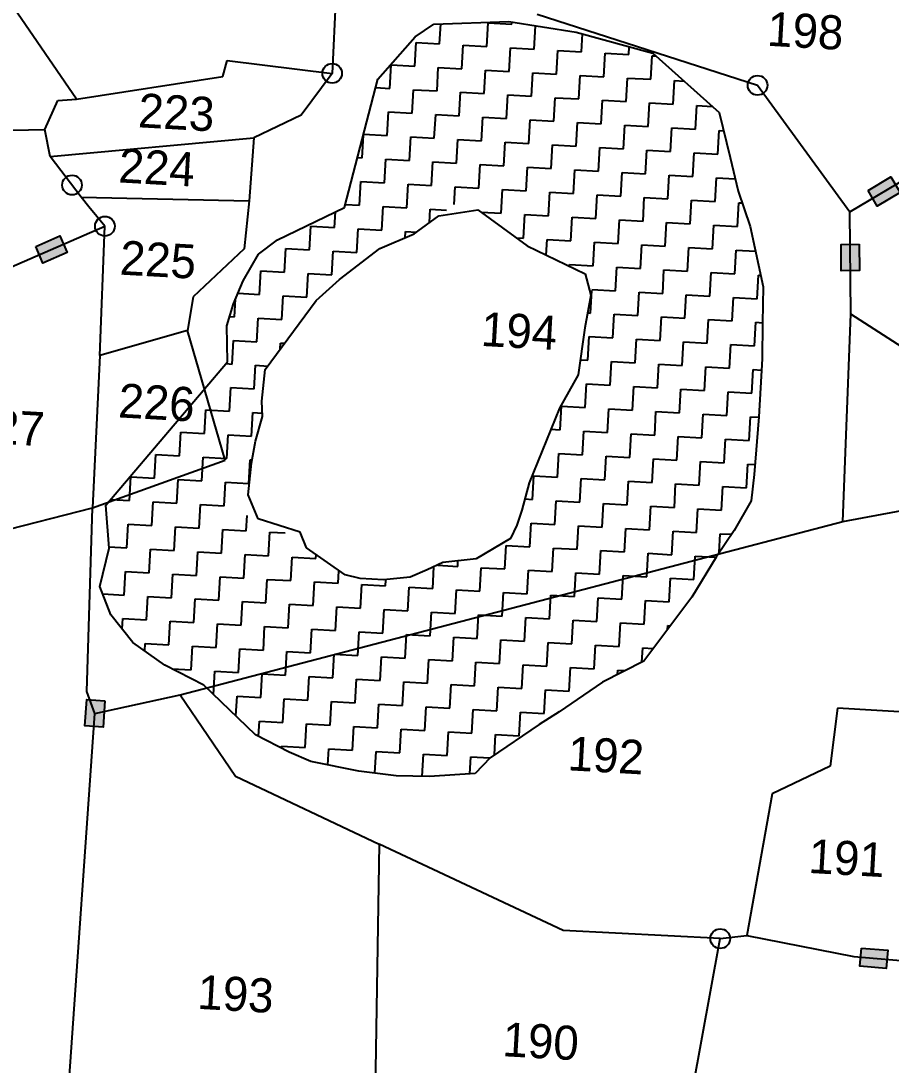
# Model space of a CAD drawing. Header units: metres. Extents: x 284689 to 287152, y 2012663 to 2015676.
# Drawn here: x 285897 to 286131.8, y 2013857.9 to 2014139.6 of the extents above; entities that cross this region are included whole.
import ezdxf
from ezdxf.enums import TextEntityAlignment as Align

# ---------------------------------------------------------------- set-up
doc = ezdxf.new("R2010")
doc.units = ezdxf.units.M
doc.header["$MEASUREMENT"] = 0
for name, color, linetype in [('POLY_HATCH', 12, 'Continuous'), ('POLY_PARCEL', 6, 'Continuous'), ('TEXT_PARCEL', 7, 'Continuous')]:
    doc.layers.add(name, color=color, linetype=linetype)
doc.styles.add('TEXT_MAP', font='')
doc.styles.get('TEXT_MAP').set_extended_font_data('Kruti Dev 050')

msp = doc.modelspace()

# ---------------------------------------------------------------- hatches: boundary and pattern name
for points in [[(286134.19, 2014093.26), (286131.68, 2014097.49), (286125.56, 2014093.86), (286128.07, 2014089.63)], [(285909.49, 2014077.07), (285907.53, 2014081.58), (285901.01, 2014078.75), (285902.97, 2014074.24)], [(286118.34, 2014072.19), (286123.25, 2014072.22), (286123.2, 2014079.33), (286118.29, 2014079.29)], [(285914.29, 2013949.42), (285919.19, 2013949.08), (285919.69, 2013956.17), (285914.78, 2013956.51)], [(286130.45, 2013883.98), (286130.88, 2013888.88), (286123.79, 2013889.49), (286123.37, 2013884.59)]]:
    msp.add_hatch(color=256).paths.add_polyline_path(points)

# ---------------------------------------------------------------- linework, layer by layer
for points in [[(286125.56, 2014093.86), (286131.68, 2014097.49), (286134.19, 2014093.26), (286128.07, 2014089.63)], [(285901.01, 2014078.75), (285907.53, 2014081.58), (285909.49, 2014077.07), (285902.97, 2014074.24)], [(286123.2, 2014079.33), (286123.25, 2014072.22), (286118.34, 2014072.19), (286118.29, 2014079.29)], [(285919.69, 2013956.17), (285919.19, 2013949.08), (285914.29, 2013949.42), (285914.78, 2013956.51)], [(286123.79, 2013889.49), (286130.88, 2013888.88), (286130.45, 2013883.98), (286123.37, 2013884.59)]]:
    msp.add_lwpolyline(points, close=True)
for centre in [(285981, 2014125.42), (286095.76, 2014122.19), (285910.82, 2014095.29), (285919.69, 2014084.18), (286085.7, 2013892.02)]:
    msp.add_circle(centre, 2.65)
at = {"layer": 'POLY_HATCH'}
for p, q in [((286003.35, 2014135.23), (286008.41, 2014138.69)), ((286008.41, 2014138.69), (286028.64, 2014139.42)), ((286028.64, 2014139.42), (286046.81, 2014136.53)), ((285993.36, 2014123.84), (286003.35, 2014135.23)), ((286046.81, 2014136.53), (286067.55, 2014130.83)), ((286067.55, 2014130.83), (286085.36, 2014114.88)), ((285984.31, 2014089.21), (285993.36, 2014123.84)), ((286085.36, 2014114.88), (286088.41, 2014102.75)), ((286088.41, 2014102.75), (286090.52, 2014093.66)), ((286090.52, 2014093.66), (286093.73, 2014084.14)), ((285966.24, 2014080.51), (285984.31, 2014089.21)), ((286003.1, 2014082.13), (286009.73, 2014086.99)), ((286009.73, 2014086.99), (286020.3, 2014088.64)), ((286020.3, 2014088.64), (286033.59, 2014078.92)), ((286093.73, 2014084.14), (286097.3, 2014067.86)), ((285961.16, 2014076.68), (285966.24, 2014080.51)), ((285993.9, 2014078.16), (286003.1, 2014082.13)), ((285982.96, 2014069.81), (285993.9, 2014078.16)), ((286033.59, 2014078.92), (286049.25, 2014071.31)), ((285957.01, 2014069.44), (285961.16, 2014076.68)), ((285954.42, 2014063.23), (285957.01, 2014069.44)), ((285976.66, 2014064.18), (285982.96, 2014069.81)), ((286049.25, 2014071.31), (286050.8, 2014065.62)), ((286097.3, 2014067.86), (286097.13, 2014058.16)), ((285962.9, 2014045.52), (285976.66, 2014064.18)), ((286050.8, 2014065.62), (286049.17, 2014056.74)), ((285952.59, 2014057.35), (285954.42, 2014063.23)), ((286097.13, 2014058.16), (286096.96, 2014048.45)), ((285952.8, 2014047.63), (285952.59, 2014057.35)), ((286049.17, 2014056.74), (286047.34, 2014044.13)), ((285919.95, 2014008.95), (285952.8, 2014047.63)), ((286096.96, 2014048.45), (286096.08, 2014032.8)), ((285962.04, 2014036.97), (285962.9, 2014045.52)), ((286047.34, 2014044.13), (286042.35, 2014035.07)), ((285962.18, 2014032.85), (285962.04, 2014036.97)), ((285960.31, 2014026.23), (285962.18, 2014032.85)), ((286042.35, 2014035.07), (286034.11, 2014014.98)), ((286096.08, 2014032.8), (286094.82, 2014017.17)), ((285959.23, 2014020.31), (285960.31, 2014026.23)), ((285958.38, 2014011.76), (285959.23, 2014020.31)), ((286094.82, 2014017.17), (286094.05, 2014010.11)), ((286034.11, 2014014.98), (286032.2, 2014007.61)), ((285961.01, 2014005.26), (285958.38, 2014011.76)), ((286094.05, 2014010.11), (286089.49, 2014002.15)), ((285920.8, 2013997.32), (285919.95, 2014008.95)), ((286032.2, 2014007.61), (286030.85, 2014003.57)), ((285972.4, 2014001.63), (285961.01, 2014005.26)), ((285974.03, 2013997.42), (285972.4, 2014001.63)), ((286030.85, 2014003.57), (286029.15, 2013999.93)), ((286089.49, 2014002.15), (286084.6, 2013994.95)), ((286029.15, 2013999.93), (286019.87, 2013994.47)), ((285918.35, 2013986.99), (285920.8, 2013997.32)), ((285984.47, 2013990.11), (285974.03, 2013997.42)), ((286010.84, 2013993.49), (286006.61, 2013991.48)), ((286019.87, 2013994.47), (286010.84, 2013993.49)), ((286084.6, 2013994.95), (286078, 2013984.1)), ((286006.61, 2013991.48), (286002.01, 2013989.5)), ((285988.52, 2013989.13), (285984.47, 2013990.11)), ((285994.86, 2013988.78), (285988.52, 2013989.13)), ((286002.01, 2013989.5), (285994.86, 2013988.78)), ((285921.28, 2013979.35), (285918.35, 2013986.99)), ((286078, 2013984.1), (286065.07, 2013966.89)), ((285927.22, 2013971.91), (285921.28, 2013979.35)), ((285935.86, 2013965.82), (285927.22, 2013971.91)), ((285946.4, 2013960.37), (285935.86, 2013965.82)), ((286065.07, 2013966.89), (286053.9, 2013961.16)), ((285960.35, 2013946.99), (285946.4, 2013960.37)), ((286053.9, 2013961.16), (286048.84, 2013957.71)), ((286048.84, 2013957.71), (286042.23, 2013953.22)), ((286042.23, 2013953.22), (286036.8, 2013949.79)), ((286036.8, 2013949.79), (286023.58, 2013940.82)), ((285969.44, 2013942.36), (285960.35, 2013946.99)), ((285975.28, 2013939.79), (285969.44, 2013942.36)), ((285988.22, 2013937.2), (285975.28, 2013939.79)), ((286023.58, 2013940.82), (286019.6, 2013936.55)), ((285998.25, 2013935.89), (285988.22, 2013937.2)), ((286007.22, 2013935.76), (285998.25, 2013935.89)), ((286019.6, 2013936.55), (286007.22, 2013935.76))]:
    msp.add_line(p, q, dxfattribs=at)
at = {"layer": 'POLY_HATCH', "linetype": 'Continuous'}
for p, q in [((286009.99, 2014133.41), (286010.29, 2014138.76)), ((286022.74, 2014132.69), (286023.1, 2014139.06)), ((286023.1, 2014139.06), (286029.47, 2014138.71)), ((286029.47, 2014138.71), (286029.51, 2014139.28)), ((286035.49, 2014131.97), (286035.85, 2014138.27)), ((286048.24, 2014131.26), (286048.51, 2014136.06)), ((286003.26, 2014127.39), (286003.62, 2014133.76)), ((286003.62, 2014133.76), (286009.99, 2014133.41)), ((286016.01, 2014126.67), (286016.37, 2014133.05)), ((286016.37, 2014133.05), (286022.74, 2014132.69)), ((286028.76, 2014125.96), (286029.12, 2014132.33)), ((286029.12, 2014132.33), (286035.49, 2014131.97)), ((286041.51, 2014125.24), (286041.87, 2014131.61)), ((286041.87, 2014131.61), (286048.24, 2014131.26)), ((286060.99, 2014130.54), (286061.11, 2014132.6)), ((286054.26, 2014124.52), (286054.62, 2014130.9)), ((286054.62, 2014130.9), (286060.99, 2014130.54)), ((286067.01, 2014123.81), (286067.36, 2014130.18)), ((286067.36, 2014130.18), (286068.34, 2014130.13)), ((285996.53, 2014121.37), (285996.88, 2014127.75)), ((285996.88, 2014127.75), (286003.26, 2014127.39)), ((286009.28, 2014120.66), (286009.63, 2014127.03)), ((286009.63, 2014127.03), (286016.01, 2014126.67)), ((286022.02, 2014119.94), (286022.38, 2014126.31)), ((286022.38, 2014126.31), (286028.76, 2014125.96)), ((286034.77, 2014119.22), (286035.13, 2014125.6)), ((286035.13, 2014125.6), (286041.51, 2014125.24)), ((286047.52, 2014118.51), (286047.88, 2014124.88)), ((286047.88, 2014124.88), (286054.26, 2014124.52)), ((286060.27, 2014117.79), (286060.63, 2014124.16)), ((286060.63, 2014124.16), (286067.01, 2014123.81)), ((286073.02, 2014117.07), (286073.38, 2014123.45)), ((286073.38, 2014123.45), (286075.96, 2014123.3)), ((285992.77, 2014121.58), (285996.53, 2014121.37)), ((286002.54, 2014114.64), (286002.9, 2014121.01)), ((286002.9, 2014121.01), (286009.28, 2014120.66)), ((286015.29, 2014113.92), (286015.65, 2014120.3)), ((286015.65, 2014120.3), (286022.02, 2014119.94)), ((286028.04, 2014113.21), (286028.4, 2014119.58)), ((286028.4, 2014119.58), (286034.77, 2014119.22)), ((286040.79, 2014112.49), (286041.15, 2014118.86)), ((286041.15, 2014118.86), (286047.52, 2014118.51)), ((286053.54, 2014111.77), (286053.9, 2014118.15)), ((286053.9, 2014118.15), (286060.27, 2014117.79)), ((286066.29, 2014111.06), (286066.65, 2014117.43)), ((286066.65, 2014117.43), (286073.02, 2014117.07)), ((285995.81, 2014108.62), (285996.17, 2014115)), ((285996.17, 2014115), (286002.54, 2014114.64)), ((286008.56, 2014107.91), (286008.92, 2014114.28)), ((286008.92, 2014114.28), (286015.29, 2014113.92)), ((286079.04, 2014110.34), (286079.4, 2014116.71)), ((286079.4, 2014116.71), (286083.57, 2014116.48)), ((286021.31, 2014107.19), (286021.67, 2014113.56)), ((286021.67, 2014113.56), (286028.04, 2014113.21)), ((286034.06, 2014106.47), (286034.42, 2014112.85)), ((286034.42, 2014112.85), (286040.79, 2014112.49)), ((286046.81, 2014105.76), (286047.17, 2014112.13)), ((286047.17, 2014112.13), (286053.54, 2014111.77)), ((286059.56, 2014105.04), (286059.92, 2014111.41)), ((286059.92, 2014111.41), (286066.29, 2014111.06)), ((285989.08, 2014102.61), (285989.42, 2014108.78)), ((285989.47, 2014108.98), (285995.81, 2014108.62)), ((286072.31, 2014104.32), (286072.66, 2014110.7)), ((286072.66, 2014110.7), (286079.04, 2014110.34)), ((286085.06, 2014103.61), (286085.41, 2014109.98)), ((286085.41, 2014109.98), (286086.61, 2014109.91)), ((286001.83, 2014101.89), (286002.18, 2014108.26)), ((286002.18, 2014108.26), (286008.56, 2014107.91)), ((286014.57, 2014101.17), (286014.93, 2014107.55)), ((286014.93, 2014107.55), (286021.31, 2014107.19)), ((286027.32, 2014100.46), (286027.68, 2014106.83)), ((286027.68, 2014106.83), (286034.06, 2014106.47)), ((286040.07, 2014099.74), (286040.43, 2014106.11)), ((286040.43, 2014106.11), (286046.81, 2014105.76)), ((286052.82, 2014099.02), (286053.18, 2014105.4)), ((286053.18, 2014105.4), (286059.56, 2014105.04)), ((286065.57, 2014098.31), (286065.93, 2014104.68)), ((286065.93, 2014104.68), (286072.31, 2014104.32)), ((286078.32, 2014097.59), (286078.68, 2014103.96)), ((286078.68, 2014103.96), (286085.06, 2014103.61)), ((285987.83, 2014102.68), (285989.08, 2014102.61)), ((285995.09, 2014095.87), (285995.45, 2014102.25)), ((285995.45, 2014102.25), (286001.83, 2014101.89)), ((286007.84, 2014095.16), (286008.2, 2014101.53)), ((286008.2, 2014101.53), (286014.57, 2014101.17)), ((286020.59, 2014094.44), (286020.95, 2014100.81)), ((286020.95, 2014100.81), (286027.32, 2014100.46)), ((286033.34, 2014093.72), (286033.7, 2014100.1)), ((286033.7, 2014100.1), (286040.07, 2014099.74)), ((286046.09, 2014093.01), (286046.45, 2014099.38)), ((286046.45, 2014099.38), (286052.82, 2014099.02)), ((286058.84, 2014092.29), (286059.2, 2014098.66)), ((286059.2, 2014098.66), (286065.57, 2014098.31)), ((286071.59, 2014091.57), (286071.95, 2014097.95)), ((286071.95, 2014097.95), (286078.32, 2014097.59)), ((286084.34, 2014090.86), (286084.7, 2014097.23)), ((286084.7, 2014097.23), (286089.76, 2014096.95)), ((285988.36, 2014089.86), (285988.72, 2014096.23)), ((285988.72, 2014096.23), (285995.09, 2014095.87)), ((286001.11, 2014089.14), (286001.47, 2014095.51)), ((286001.47, 2014095.51), (286007.84, 2014095.16)), ((286013.95, 2014090.08), (286014.22, 2014094.8)), ((286014.22, 2014094.8), (286020.59, 2014094.44)), ((286026.61, 2014087.71), (286026.97, 2014094.08)), ((286026.97, 2014094.08), (286033.34, 2014093.72)), ((286039.36, 2014086.99), (286039.72, 2014093.36)), ((286039.72, 2014093.36), (286046.09, 2014093.01)), ((286052.11, 2014086.27), (286052.47, 2014092.65)), ((286052.47, 2014092.65), (286058.84, 2014092.29)), ((286064.86, 2014085.56), (286065.21, 2014091.93)), ((286065.21, 2014091.93), (286071.59, 2014091.57)), ((285984.53, 2014090.07), (285988.36, 2014089.86)), ((285994.38, 2014083.12), (285994.73, 2014089.5)), ((285994.73, 2014089.5), (286001.11, 2014089.14)), ((286007.28, 2014085.19), (286007.48, 2014088.78)), ((286007.48, 2014088.78), (286011.85, 2014088.54)), ((286077.61, 2014084.84), (286077.96, 2014091.21)), ((286077.96, 2014091.21), (286084.34, 2014090.86)), ((286090.36, 2014084.12), (286090.71, 2014090.5)), ((286090.71, 2014090.5), (286091.6, 2014090.45)), ((285981.63, 2014083.84), (285981.86, 2014088.03)), ((286021.15, 2014088.01), (286026.61, 2014087.71)), ((286032.62, 2014080.97), (286032.98, 2014087.35)), ((286032.98, 2014087.35), (286039.36, 2014086.99)), ((286045.37, 2014080.26), (286045.73, 2014086.63)), ((286045.73, 2014086.63), (286052.11, 2014086.27)), ((286058.12, 2014079.54), (286058.48, 2014085.92)), ((286058.48, 2014085.92), (286064.86, 2014085.56)), ((285974.89, 2014077.82), (285975.25, 2014084.2)), ((285975.25, 2014084.2), (285981.63, 2014083.84)), ((285987.64, 2014077.11), (285988, 2014083.48)), ((285988, 2014083.48), (285994.38, 2014083.12)), ((286070.87, 2014078.82), (286071.23, 2014085.2)), ((286071.23, 2014085.2), (286077.61, 2014084.84)), ((286083.62, 2014078.11), (286083.98, 2014084.48)), ((286083.98, 2014084.48), (286090.36, 2014084.12)), ((286000.66, 2014081.07), (286000.75, 2014082.77)), ((286000.75, 2014082.77), (286003.74, 2014082.6)), ((286030.63, 2014081.09), (286032.62, 2014080.97)), ((286038.76, 2014076.41), (286039, 2014080.62)), ((286039, 2014080.62), (286045.37, 2014080.26)), ((285968.16, 2014071.81), (285968.52, 2014078.18)), ((285968.52, 2014078.18), (285974.89, 2014077.82)), ((285980.91, 2014071.09), (285981.27, 2014077.47)), ((285981.27, 2014077.47), (285987.64, 2014077.11)), ((286051.39, 2014073.52), (286051.75, 2014079.9)), ((286051.75, 2014079.9), (286058.12, 2014079.54)), ((286064.14, 2014072.81), (286064.5, 2014079.18)), ((286064.5, 2014079.18), (286070.87, 2014078.82)), ((286076.89, 2014072.09), (286077.25, 2014078.47)), ((286077.25, 2014078.47), (286083.62, 2014078.11)), ((286089.64, 2014071.37), (286090, 2014077.75)), ((286090, 2014077.75), (286095.19, 2014077.46)), ((285961.43, 2014065.79), (285961.78, 2014072.17)), ((285961.78, 2014072.17), (285968.16, 2014071.81)), ((286044.99, 2014073.38), (286045.02, 2014073.88)), ((286045.02, 2014073.88), (286051.39, 2014073.52)), ((286057.41, 2014066.79), (286057.77, 2014073.17)), ((286057.77, 2014073.17), (286064.14, 2014072.81)), ((286070.16, 2014066.07), (286070.51, 2014072.45)), ((286070.51, 2014072.45), (286076.89, 2014072.09)), ((285974.18, 2014065.07), (285974.53, 2014071.45)), ((285974.53, 2014071.45), (285980.91, 2014071.09)), ((286082.91, 2014065.36), (286083.26, 2014071.73)), ((286083.26, 2014071.73), (286089.64, 2014071.37)), ((286095.66, 2014064.64), (286096.01, 2014071.02)), ((286096.01, 2014071.02), (286096.61, 2014070.98)), ((286050.67, 2014060.77), (286051.01, 2014066.81)), ((286051.07, 2014067.15), (286057.41, 2014066.79)), ((286063.42, 2014060.06), (286063.78, 2014066.43)), ((286063.78, 2014066.43), (286070.16, 2014066.07)), ((285954.69, 2014059.77), (285954.96, 2014064.52)), ((285955.63, 2014066.12), (285961.43, 2014065.79)), ((285967.44, 2014059.06), (285967.8, 2014065.43)), ((285967.8, 2014065.43), (285974.18, 2014065.07)), ((286076.17, 2014059.34), (286076.53, 2014065.72)), ((286076.53, 2014065.72), (286082.91, 2014065.36)), ((286088.92, 2014058.62), (286089.28, 2014065)), ((286089.28, 2014065), (286095.66, 2014064.64)), ((286049.92, 2014060.82), (286050.67, 2014060.77)), ((285953.37, 2014059.85), (285954.69, 2014059.77)), ((285960.71, 2014053.04), (285961.07, 2014059.42)), ((285961.07, 2014059.42), (285967.44, 2014059.06)), ((286056.69, 2014054.04), (286057.05, 2014060.42)), ((286057.05, 2014060.42), (286063.42, 2014060.06)), ((286069.44, 2014053.32), (286069.8, 2014059.7)), ((286069.8, 2014059.7), (286076.17, 2014059.34)), ((286082.19, 2014052.61), (286082.55, 2014058.98)), ((286082.55, 2014058.98), (286088.92, 2014058.62)), ((286094.94, 2014051.89), (286095.3, 2014058.27)), ((286095.3, 2014058.27), (286097.13, 2014058.16)), ((285953.98, 2014047.02), (285954.34, 2014053.4)), ((285954.34, 2014053.4), (285960.71, 2014053.04)), ((285966.99, 2014051.07), (285967.08, 2014052.68)), ((285967.08, 2014052.68), (285968.14, 2014052.62)), ((286049.96, 2014048.02), (286050.32, 2014054.4)), ((286050.32, 2014054.4), (286056.69, 2014054.04)), ((286062.71, 2014047.31), (286063.07, 2014053.68)), ((286063.07, 2014053.68), (286069.44, 2014053.32)), ((286075.46, 2014046.59), (286075.81, 2014052.97)), ((286075.81, 2014052.97), (286082.19, 2014052.61)), ((286088.21, 2014045.87), (286088.56, 2014052.25)), ((286088.56, 2014052.25), (286094.94, 2014051.89)), ((285952.36, 2014047.12), (285953.98, 2014047.02)), ((285959.99, 2014040.29), (285960.35, 2014046.67)), ((285960.35, 2014046.67), (285963.61, 2014046.48)), ((286047.93, 2014048.14), (286049.96, 2014048.02)), ((286055.97, 2014041.29), (286056.33, 2014047.67)), ((286056.33, 2014047.67), (286062.71, 2014047.31)), ((286068.72, 2014040.57), (286069.08, 2014046.95)), ((286069.08, 2014046.95), (286075.46, 2014046.59)), ((286081.47, 2014039.86), (286081.83, 2014046.23)), ((286081.83, 2014046.23), (286088.21, 2014045.87)), ((286094.22, 2014039.14), (286094.58, 2014045.52)), ((286094.58, 2014045.52), (286096.78, 2014045.39)), ((285947.18, 2014041.01), (285947.24, 2014041.01)), ((285947.24, 2014041.01), (285947.25, 2014041.09)), ((286049.24, 2014035.28), (286049.6, 2014041.65)), ((286049.6, 2014041.65), (286055.97, 2014041.29)), ((286061.99, 2014034.56), (286062.35, 2014040.93)), ((286062.35, 2014040.93), (286068.72, 2014040.57)), ((285953.26, 2014034.28), (285953.62, 2014040.65)), ((285953.62, 2014040.65), (285959.99, 2014040.29)), ((286074.74, 2014033.84), (286075.1, 2014040.22)), ((286075.1, 2014040.22), (286081.47, 2014039.86)), ((286087.49, 2014033.13), (286087.85, 2014039.5)), ((286087.85, 2014039.5), (286094.22, 2014039.14)), ((286042.51, 2014029.26), (286042.87, 2014035.63)), ((286042.87, 2014035.63), (286049.24, 2014035.28)), ((285946.53, 2014028.26), (285946.89, 2014034.63)), ((285946.89, 2014034.63), (285953.26, 2014034.28)), ((285959.28, 2014027.54), (285959.64, 2014033.92)), ((285959.64, 2014033.92), (285962.15, 2014033.78)), ((286055.26, 2014028.54), (286055.62, 2014034.92)), ((286055.62, 2014034.92), (286061.99, 2014034.56)), ((286068.01, 2014027.83), (286068.36, 2014034.2)), ((286068.36, 2014034.2), (286074.74, 2014033.84)), ((286080.76, 2014027.11), (286081.11, 2014033.48)), ((286081.11, 2014033.48), (286087.49, 2014033.13)), ((286093.51, 2014026.39), (286093.86, 2014032.77)), ((286093.86, 2014032.77), (286096.06, 2014032.64)), ((285939.79, 2014022.24), (285940.15, 2014028.62)), ((285940.15, 2014028.62), (285946.53, 2014028.26)), ((285952.54, 2014021.53), (285952.9, 2014027.9)), ((285952.9, 2014027.9), (285959.28, 2014027.54)), ((286040.02, 2014029.4), (286042.51, 2014029.26)), ((286048.52, 2014022.53), (286048.88, 2014028.9)), ((286048.88, 2014028.9), (286055.26, 2014028.54)), ((286061.27, 2014021.81), (286061.63, 2014028.18)), ((286061.63, 2014028.18), (286068.01, 2014027.83)), ((286074.02, 2014021.09), (286074.38, 2014027.47)), ((286074.38, 2014027.47), (286080.76, 2014027.11)), ((286086.77, 2014020.38), (286087.13, 2014026.75)), ((286087.13, 2014026.75), (286093.51, 2014026.39)), ((285933.06, 2014016.23), (285933.42, 2014022.6)), ((285933.42, 2014022.6), (285939.79, 2014022.24)), ((285945.81, 2014015.51), (285946.17, 2014021.88)), ((285946.17, 2014021.88), (285952.54, 2014021.53)), ((285958.56, 2014014.79), (285958.92, 2014021.17)), ((285958.92, 2014021.17), (285959.32, 2014021.14)), ((286041.79, 2014016.51), (286042.15, 2014022.88)), ((286042.15, 2014022.88), (286048.52, 2014022.53)), ((286054.54, 2014015.79), (286054.9, 2014022.17)), ((286054.9, 2014022.17), (286061.27, 2014021.81)), ((286067.29, 2014015.08), (286067.65, 2014021.45)), ((286067.65, 2014021.45), (286074.02, 2014021.09)), ((286080.04, 2014014.36), (286080.4, 2014020.73)), ((286080.4, 2014020.73), (286086.77, 2014020.38)), ((286092.79, 2014013.64), (286093.15, 2014020.02)), ((286093.15, 2014020.02), (286095.04, 2014019.91)), ((285926.33, 2014010.21), (285926.69, 2014016.58)), ((285926.69, 2014016.58), (285933.06, 2014016.23)), ((285939.08, 2014009.49), (285939.44, 2014015.87)), ((285939.44, 2014015.87), (285945.81, 2014015.51)), ((286035.06, 2014010.49), (286035.42, 2014016.87)), ((286035.42, 2014016.87), (286041.79, 2014016.51)), ((286047.81, 2014009.78), (286048.17, 2014016.15)), ((286048.17, 2014016.15), (286054.54, 2014015.79)), ((285951.83, 2014008.78), (285952.19, 2014015.15)), ((285952.19, 2014015.15), (285958.56, 2014014.79)), ((286060.56, 2014009.06), (286060.92, 2014015.43)), ((286060.92, 2014015.43), (286067.29, 2014015.08)), ((286073.31, 2014008.34), (286073.66, 2014014.72)), ((286073.66, 2014014.72), (286080.04, 2014014.36)), ((286086.06, 2014007.63), (286086.41, 2014014)), ((286086.41, 2014014), (286092.79, 2014013.64)), ((285921.26, 2014010.49), (285926.33, 2014010.21)), ((286032.98, 2014010.61), (286035.06, 2014010.49)), ((286041.07, 2014003.76), (286041.43, 2014010.13)), ((286041.43, 2014010.13), (286047.81, 2014009.78)), ((285932.34, 2014003.48), (285932.7, 2014009.85)), ((285932.7, 2014009.85), (285939.08, 2014009.49)), ((285945.09, 2014002.76), (285945.45, 2014009.13)), ((285945.45, 2014009.13), (285951.83, 2014008.78)), ((286053.82, 2014003.04), (286054.18, 2014009.42)), ((286054.18, 2014009.42), (286060.56, 2014009.06)), ((286066.57, 2014002.33), (286066.93, 2014008.7)), ((286066.93, 2014008.7), (286073.31, 2014008.34)), ((286079.32, 2014001.61), (286079.68, 2014007.98)), ((286079.68, 2014007.98), (286086.06, 2014007.63)), ((285957.84, 2014002.04), (285958.08, 2014006.19)), ((285925.61, 2013997.46), (285925.97, 2014003.83)), ((285925.97, 2014003.83), (285932.34, 2014003.48)), ((285938.36, 2013996.74), (285938.72, 2014003.12)), ((285938.72, 2014003.12), (285945.09, 2014002.76)), ((285951.11, 2013996.03), (285951.47, 2014002.4)), ((285951.47, 2014002.4), (285957.84, 2014002.04)), ((285963.86, 2013995.31), (285964.22, 2014001.68)), ((285964.22, 2014001.68), (285968.28, 2014001.46)), ((286034.34, 2013997.74), (286034.7, 2014004.12)), ((286034.7, 2014004.12), (286041.07, 2014003.76)), ((286047.09, 2013997.03), (286047.45, 2014003.4)), ((286047.45, 2014003.4), (286053.82, 2014003.04)), ((286059.84, 2013996.31), (286060.2, 2014002.68)), ((286060.2, 2014002.68), (286066.57, 2014002.33)), ((286072.59, 2013995.59), (286072.95, 2014001.97)), ((286072.95, 2014001.97), (286079.32, 2014001.61)), ((286085.41, 2013996.14), (286085.7, 2014001.25)), ((286085.7, 2014001.25), (286088.77, 2014001.08)), ((285920.77, 2013997.73), (285925.61, 2013997.46)), ((285931.63, 2013990.73), (285931.99, 2013997.1)), ((285931.99, 2013997.1), (285938.36, 2013996.74)), ((285944.38, 2013990.01), (285944.74, 2013996.38)), ((285944.74, 2013996.38), (285951.11, 2013996.03)), ((286027.61, 2013991.73), (286027.97, 2013998.1)), ((286027.97, 2013998.1), (286034.34, 2013997.74)), ((286040.36, 2013991.01), (286040.72, 2013997.38)), ((286040.72, 2013997.38), (286047.09, 2013997.03)), ((286053.11, 2013990.29), (286053.47, 2013996.67)), ((286053.47, 2013996.67), (286059.84, 2013996.31)), ((286065.86, 2013989.58), (286066.21, 2013995.95)), ((286066.21, 2013995.95), (286072.59, 2013995.59)), ((285957.13, 2013989.29), (285957.49, 2013995.67)), ((285957.49, 2013995.67), (285963.86, 2013995.31)), ((285969.88, 2013988.58), (285970.23, 2013994.95)), ((285970.23, 2013994.95), (285976.61, 2013994.59)), ((285976.61, 2013994.59), (285976.66, 2013995.58)), ((286014.86, 2013992.44), (286014.94, 2013993.93)), ((286078.61, 2013988.86), (286078.96, 2013995.23)), ((286078.96, 2013995.23), (286084.58, 2013994.92)), ((285924.89, 2013984.71), (285925.25, 2013991.08)), ((285925.25, 2013991.08), (285931.63, 2013990.73)), ((285937.64, 2013983.99), (285938, 2013990.37)), ((285938, 2013990.37), (285944.38, 2013990.01)), ((285982.63, 2013987.86), (285982.82, 2013991.26)), ((286008.13, 2013986.43), (286008.45, 2013992.28)), ((286009.53, 2013992.74), (286014.86, 2013992.44)), ((286020.87, 2013985.71), (286021.23, 2013992.08)), ((286021.23, 2013992.08), (286027.61, 2013991.73)), ((286033.62, 2013984.99), (286033.98, 2013991.37)), ((286033.98, 2013991.37), (286040.36, 2013991.01)), ((286046.37, 2013984.28), (286046.73, 2013990.65)), ((286046.73, 2013990.65), (286053.11, 2013990.29)), ((285950.39, 2013983.28), (285950.75, 2013989.65)), ((285950.75, 2013989.65), (285957.13, 2013989.29)), ((285963.14, 2013982.56), (285963.5, 2013988.93)), ((285963.5, 2013988.93), (285969.88, 2013988.58)), ((285975.89, 2013981.84), (285976.25, 2013988.22)), ((285976.25, 2013988.22), (285982.63, 2013987.86)), ((285988.64, 2013981.13), (285989, 2013987.5)), ((285989, 2013987.5), (285995.38, 2013987.14)), ((285995.38, 2013987.14), (285995.47, 2013988.74)), ((286059.12, 2013983.56), (286059.48, 2013989.93)), ((286059.48, 2013989.93), (286065.86, 2013989.58)), ((286071.87, 2013982.84), (286072.23, 2013989.22)), ((286072.23, 2013989.22), (286078.61, 2013988.86)), ((285919.1, 2013985.04), (285924.89, 2013984.71)), ((286001.39, 2013980.41), (286001.75, 2013986.79)), ((286001.75, 2013986.79), (286008.13, 2013986.43)), ((286014.14, 2013979.69), (286014.5, 2013986.07)), ((286014.5, 2013986.07), (286020.87, 2013985.71)), ((286026.89, 2013978.98), (286027.25, 2013985.35)), ((286027.25, 2013985.35), (286033.62, 2013984.99)), ((286039.64, 2013978.26), (286040, 2013984.64)), ((286040, 2013984.64), (286046.37, 2013984.28)), ((285930.91, 2013977.98), (285931.27, 2013984.35)), ((285931.27, 2013984.35), (285937.64, 2013983.99)), ((285943.66, 2013977.26), (285944.02, 2013983.64)), ((285944.02, 2013983.64), (285950.39, 2013983.28)), ((285956.41, 2013976.54), (285956.77, 2013982.92)), ((285956.77, 2013982.92), (285963.14, 2013982.56)), ((285969.16, 2013975.83), (285969.52, 2013982.2)), ((285969.52, 2013982.2), (285975.89, 2013981.84)), ((286052.39, 2013977.54), (286052.75, 2013983.92)), ((286052.75, 2013983.92), (286059.12, 2013983.56)), ((286065.14, 2013976.83), (286065.5, 2013983.2)), ((286065.5, 2013983.2), (286071.87, 2013982.84)), ((285981.91, 2013975.11), (285982.27, 2013981.49)), ((285982.27, 2013981.49), (285988.64, 2013981.13)), ((285994.66, 2013974.39), (285995.02, 2013980.77)), ((285995.02, 2013980.77), (286001.39, 2013980.41)), ((286007.41, 2013973.68), (286007.77, 2013980.05)), ((286007.77, 2013980.05), (286014.14, 2013979.69)), ((286020.16, 2013972.96), (286020.52, 2013979.34)), ((286020.52, 2013979.34), (286026.89, 2013978.98)), ((285924.38, 2013975.48), (285924.54, 2013978.34)), ((285924.54, 2013978.34), (285930.91, 2013977.98)), ((285936.93, 2013971.24), (285937.29, 2013977.62)), ((285937.29, 2013977.62), (285943.66, 2013977.26)), ((285949.68, 2013970.53), (285950.04, 2013976.9)), ((285950.04, 2013976.9), (285956.41, 2013976.54)), ((285962.43, 2013969.81), (285962.78, 2013976.19)), ((285962.78, 2013976.19), (285969.16, 2013975.83)), ((286032.91, 2013972.24), (286033.27, 2013978.62)), ((286033.27, 2013978.62), (286039.64, 2013978.26)), ((286045.66, 2013971.53), (286046.02, 2013977.9)), ((286046.02, 2013977.9), (286052.39, 2013977.54)), ((286058.41, 2013970.81), (286058.77, 2013977.19)), ((286058.77, 2013977.19), (286065.14, 2013976.83)), ((286071.45, 2013975.39), (286071.51, 2013976.47)), ((286071.51, 2013976.47), (286072.24, 2013976.43)), ((285975.18, 2013969.09), (285975.53, 2013975.47)), ((285975.53, 2013975.47), (285981.91, 2013975.11)), ((285987.93, 2013968.38), (285988.28, 2013974.75)), ((285988.28, 2013974.75), (285994.66, 2013974.39)), ((286000.68, 2013967.66), (286001.03, 2013974.04)), ((286001.03, 2013974.04), (286007.41, 2013973.68)), ((286013.42, 2013966.94), (286013.78, 2013973.32)), ((286013.78, 2013973.32), (286020.16, 2013972.96)), ((285930.44, 2013969.64), (285930.55, 2013971.6)), ((285930.55, 2013971.6), (285936.93, 2013971.24)), ((285942.94, 2013964.51), (285943.3, 2013970.89)), ((285943.3, 2013970.89), (285949.68, 2013970.53)), ((286026.17, 2013966.23), (286026.53, 2013972.6)), ((286026.53, 2013972.6), (286032.91, 2013972.24)), ((286038.92, 2013965.51), (286039.28, 2013971.89)), ((286039.28, 2013971.89), (286045.66, 2013971.53)), ((286051.67, 2013964.79), (286052.03, 2013971.17)), ((286052.03, 2013971.17), (286058.41, 2013970.81)), ((286064.57, 2013966.63), (286064.78, 2013970.45)), ((286064.78, 2013970.45), (286067.63, 2013970.29)), ((285955.69, 2013963.79), (285956.05, 2013970.17)), ((285956.05, 2013970.17), (285962.43, 2013969.81)), ((285968.44, 2013963.08), (285968.8, 2013969.45)), ((285968.8, 2013969.45), (285975.18, 2013969.09)), ((285981.19, 2013962.36), (285981.55, 2013968.74)), ((285981.55, 2013968.74), (285987.93, 2013968.38)), ((285993.94, 2013961.64), (285994.3, 2013968.02)), ((285994.3, 2013968.02), (286000.68, 2013967.66)), ((285937.83, 2013964.8), (285942.94, 2013964.51)), ((286006.69, 2013960.93), (286007.05, 2013967.3)), ((286007.05, 2013967.3), (286013.42, 2013966.94)), ((286019.44, 2013960.21), (286019.8, 2013966.59)), ((286019.8, 2013966.59), (286026.17, 2013966.23)), ((286032.19, 2013959.49), (286032.55, 2013965.87)), ((286032.55, 2013965.87), (286038.92, 2013965.51)), ((286044.94, 2013958.78), (286045.3, 2013965.15)), ((286045.3, 2013965.15), (286051.67, 2013964.79)), ((285948.97, 2013957.9), (285949.32, 2013964.15)), ((285949.32, 2013964.15), (285955.69, 2013963.79)), ((285961.71, 2013957.06), (285962.07, 2013963.44)), ((285962.07, 2013963.44), (285968.44, 2013963.08)), ((285974.46, 2013956.34), (285974.82, 2013962.72)), ((285974.82, 2013962.72), (285981.19, 2013962.36)), ((285987.21, 2013955.63), (285987.57, 2013962)), ((285987.57, 2013962), (285993.94, 2013961.64)), ((286057.98, 2013963.26), (286058.05, 2013964.44)), ((286058.05, 2013964.44), (286060.06, 2013964.32)), ((285999.96, 2013954.91), (286000.32, 2013961.29)), ((286000.32, 2013961.29), (286006.69, 2013960.93)), ((286012.71, 2013954.19), (286013.07, 2013960.57)), ((286013.07, 2013960.57), (286019.44, 2013960.21)), ((286025.46, 2013953.48), (286025.82, 2013959.85)), ((286025.82, 2013959.85), (286032.19, 2013959.49)), ((285955.04, 2013952.08), (285955.34, 2013957.42)), ((285955.34, 2013957.42), (285961.71, 2013957.06)), ((285967.73, 2013950.33), (285968.08, 2013956.7)), ((285968.08, 2013956.7), (285974.46, 2013956.34)), ((286038.21, 2013952.76), (286038.57, 2013959.14)), ((286038.57, 2013959.14), (286044.94, 2013958.78)), ((285980.48, 2013949.61), (285980.83, 2013955.99)), ((285980.83, 2013955.99), (285987.21, 2013955.63)), ((285993.23, 2013948.89), (285993.58, 2013955.27)), ((285993.58, 2013955.27), (285999.96, 2013954.91)), ((286005.98, 2013948.18), (286006.33, 2013954.55)), ((286006.33, 2013954.55), (286012.71, 2013954.19)), ((286018.72, 2013947.46), (286019.08, 2013953.84)), ((286019.08, 2013953.84), (286025.46, 2013953.48)), ((286031.47, 2013946.74), (286031.83, 2013953.12)), ((286031.83, 2013953.12), (286038.21, 2013952.76)), ((285961.12, 2013946.59), (285961.35, 2013950.69)), ((285961.35, 2013950.69), (285967.73, 2013950.33)), ((285973.74, 2013943.59), (285974.1, 2013949.97)), ((285974.1, 2013949.97), (285980.48, 2013949.61)), ((285986.49, 2013942.88), (285986.85, 2013949.25)), ((285986.85, 2013949.25), (285993.23, 2013948.89)), ((285999.24, 2013942.16), (285999.6, 2013948.54)), ((285999.6, 2013948.54), (286005.98, 2013948.18)), ((286011.99, 2013941.44), (286012.35, 2013947.82)), ((286012.35, 2013947.82), (286018.72, 2013947.46)), ((286024.79, 2013941.64), (286025.1, 2013947.1)), ((286025.1, 2013947.1), (286031.47, 2013946.74)), ((285967.34, 2013943.43), (285967.37, 2013943.95)), ((285967.37, 2013943.95), (285973.74, 2013943.59)), ((285979.87, 2013938.87), (285980.12, 2013943.24)), ((285980.12, 2013943.24), (285986.49, 2013942.88)), ((285992.54, 2013936.63), (285992.87, 2013942.52)), ((285992.87, 2013942.52), (285999.24, 2013942.16)), ((286005.28, 2013935.78), (286005.62, 2013941.8)), ((286005.62, 2013941.8), (286011.99, 2013941.44)), ((286018.11, 2013936.46), (286018.37, 2013941.09)), ((286018.37, 2013941.09), (286023.56, 2013940.79))]:
    msp.add_line(p, q, dxfattribs=at)
at = {"layer": 'POLY_PARCEL'}
for p, q in [((285911.99, 2014118.43), (285877.26, 2014169.15)), ((285982.57, 2014157.72), (285981, 2014125.42)), ((286036.3, 2014141.36), (286095.76, 2014122.19)), ((285951.46, 2014124.59), (285952.63, 2014128.87)), ((285952.63, 2014128.87), (285981, 2014125.42)), ((285981, 2014125.42), (285972.6, 2014114.1)), ((285911.99, 2014118.43), (285951.46, 2014124.59)), ((286095.76, 2014122.19), (286120.68, 2014088.1)), ((285903.46, 2014110.23), (285907, 2014118.09)), ((285907, 2014118.09), (285911.99, 2014118.43)), ((285972.6, 2014114.1), (285959.84, 2014107.99)), ((285877.53, 2014109.83), (285903.46, 2014110.23)), ((285904.91, 2014103.01), (285903.46, 2014110.23)), ((286120.68, 2014088.1), (286156.02, 2014109.08)), ((285904.91, 2014103.01), (285959.84, 2014107.99)), ((285959.84, 2014107.99), (285958.57, 2014090.99)), ((285913.32, 2014092.01), (285904.91, 2014103.01)), ((285913.32, 2014092.01), (285958.57, 2014090.99)), ((285915.33, 2014089.39), (285913.32, 2014092.01)), ((285919.69, 2014084.18), (285915.33, 2014089.39)), ((285958.57, 2014090.99), (285957.22, 2014078.04)), ((286120.88, 2014060.47), (286120.68, 2014088.1)), ((285853.74, 2014055.53), (285919.69, 2014084.18)), ((285918.35, 2014049.35), (285919.69, 2014084.18)), ((285957.22, 2014078.04), (285943.46, 2014065.16)), ((285943.46, 2014065.16), (285942.01, 2014056.08)), ((286118.78, 2014004.57), (286120.88, 2014060.47)), ((286145.26, 2014044.84), (286120.88, 2014060.47)), ((285942.01, 2014056.08), (285918.35, 2014049.35)), ((285952.15, 2014021.07), (285942.01, 2014056.08)), ((285918.35, 2014049.35), (285916.35, 2014008.19)), ((285916.35, 2014008.19), (285952.15, 2014021.07)), ((286118.78, 2014004.57), (286175.26, 2014015.05)), ((285880.68, 2013999.1), (285916.35, 2014008.19)), ((285914.8, 2013958.64), (285916.35, 2014008.19)), ((285939.98, 2013957.82), (286118.78, 2014004.57)), ((285916.99, 2013952.79), (285914.8, 2013958.64)), ((285916.99, 2013952.79), (285939.98, 2013957.82)), ((285939.98, 2013957.82), (285954.89, 2013935.88)), ((286117.29, 2013954.19), (286115.36, 2013938.58)), ((286150.94, 2013952.16), (286117.29, 2013954.19)), ((285909.32, 2013843), (285916.99, 2013952.79)), ((286115.36, 2013938.58), (286099.73, 2013931.09)), ((285954.89, 2013935.88), (285993.71, 2013917.5)), ((286099.73, 2013931.09), (286092.89, 2013892.85)), ((285993.71, 2013917.5), (285992.25, 2013832.44)), ((286043.32, 2013894.23), (285993.71, 2013917.5)), ((286085.7, 2013892.02), (286043.32, 2013894.23)), ((286074.49, 2013830.59), (286085.7, 2013892.02)), ((286085.7, 2013892.02), (286092.89, 2013892.85)), ((286092.89, 2013892.85), (286121.76, 2013887.2)), ((286121.76, 2013887.2), (286140.37, 2013885.59))]:
    msp.add_line(p, q, dxfattribs=at)

# ---------------------------------------------------------------- texts
at = {"layer": 'TEXT_PARCEL', "style": 'TEXT_MAP'}
for s, p in [('198', (286108.42, 2014132.3)), ('223', (285938.73, 2014110.31)), ('224', (285933.45, 2014095.44)), ('225', (285933.78, 2014070.57)), ('194', (286031.2, 2014051.34)), ('226', (285933.39, 2014032.06)), ('227', (285892.88, 2014025.38)), ('192', (286054.6, 2013936.87)), ('191', (286119.58, 2013909.18)), ('193', (285954.7, 2013872.53)), ('190', (286037.02, 2013859.75))]:
    msp.add_text(s, height=9.194, rotation=356.7828, dxfattribs=at).set_placement(p, align=Align.CENTER)

doc.saveas('drawing.dxf')
